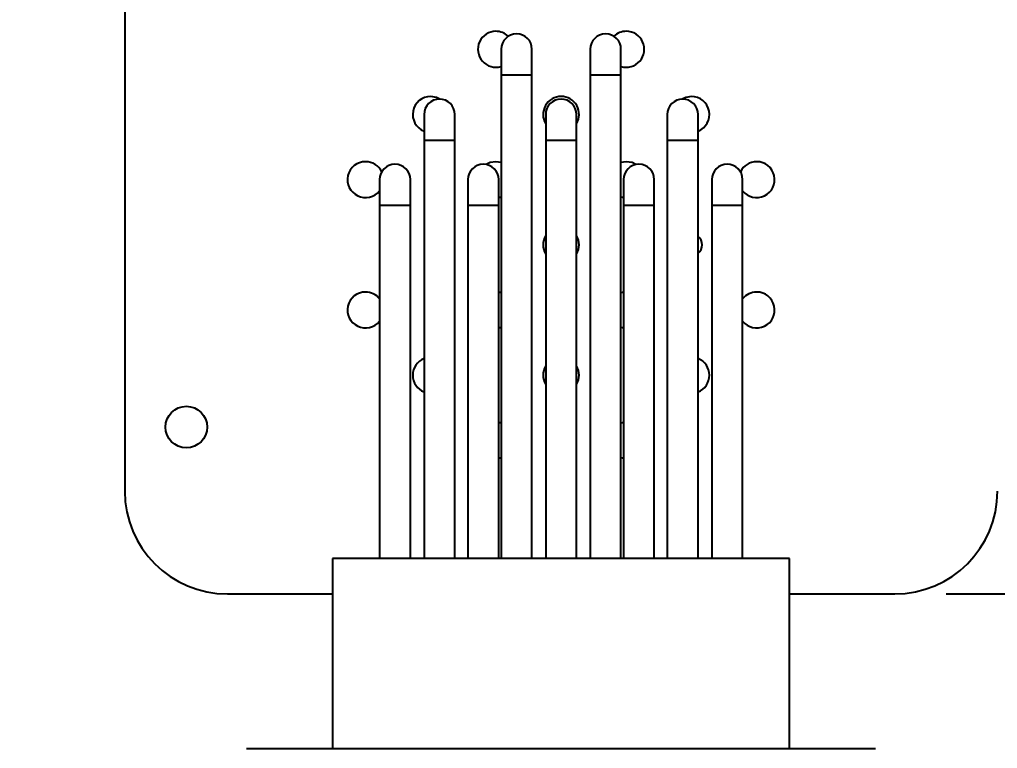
# Model space of a CAD drawing. Header units: millimetres. Extents: x 5 to 292, y 4 to 204.
# Drawn here: x 73.73 to 92.78, y 161.24 to 175.44 of the extents above; entities that cross this region are included whole.
import ezdxf

# ---------------------------------------------------------------- set-up
doc = ezdxf.new("R2010")
doc.units = ezdxf.units.MM
doc.layers.add('LAYER_1', color=179, linetype='Continuous')
doc.styles.add('SLDTEXTSTYLE0', font='TXT', dxfattribs={"width": 0.75})
doc.dimstyles.new('SLDDIMSTYLE2', dxfattribs={"dimtxt": 3.5, "dimasz": 3.302, "dimexe": 0, "dimexo": 0.0625, "dimgap": 0.875, "dimtad": 1, "dimrnd": 1e-09, "dimzin": 12, "dimdsep": 46, "dimtxsty": 'SLDTEXTSTYLE0', "dimsah": 1, "dimcen": 0.09, "dimadec": 0, "dimazin": 3, "dimtfac": 1, "dimtofl": 0, "dimtmove": 0, "dimatfit": 3, "dimfxl": 1, "dimfrac": 2, "dimtolj": 1, "dimtzin": 12, "dimarcsym": 0})
doc.dimstyles.new('SLDDIMSTYLE3', dxfattribs={"dimtxt": 3.5, "dimasz": 3.302, "dimexe": 0, "dimexo": 0.0625, "dimgap": 0.875, "dimtad": 1, "dimrnd": 1e-09, "dimzin": 4, "dimdsep": 46, "dimtxsty": 'SLDTEXTSTYLE0', "dimsah": 1, "dimcen": 0.09, "dimadec": 0, "dimazin": 1, "dimtfac": 1, "dimtmove": 0, "dimatfit": 0, "dimfxl": 1, "dimfrac": 2, "dimtolj": 1, "dimtzin": 12, "dimarcsym": 0})

# ---------------------------------------------------------------- blocks, each defined once
blk = doc.blocks.new('_D_2')
at = {"layer": 'LAYER_1'}
for p, q in [((76.777, 184.047), (57.277, 184.047)), ((58.277, 143.737), (58.277, 184.047)), ((83.277, 143.737), (57.277, 143.737))]:
    blk.add_line(p, q, dxfattribs=at)
for points in [[(58.277, 184.047), (57.769, 180.745), (58.785, 180.745)], [(58.277, 143.737), (58.785, 147.039), (57.769, 147.039)]]:
    blk.add_solid(points, dxfattribs=at)
at = {"layer": 'LAYER_1', "insert": (53.765, 157.218), "char_height": 3.5, "attachment_point": 1, "rotation": 90, "style": 'SLDTEXTSTYLE0'}
blk.add_mtext('40.31', dxfattribs=at)
blk = doc.blocks.new('_D_3')
at = {"layer": 'LAYER_1'}
for p, q in [((107.608, 184.047), (107.608, 190.397)), ((91.777, 184.047), (108.608, 184.047)), ((107.608, 184.047), (107.608, 164.247)), ((91.777, 164.247), (108.608, 164.247)), ((107.608, 164.247), (107.608, 157.897))]:
    blk.add_line(p, q, dxfattribs=at)
for points in [[(107.608, 184.047), (108.116, 187.349), (107.1, 187.349)], [(107.608, 164.247), (107.1, 160.945), (108.116, 160.945)]]:
    blk.add_solid(points, dxfattribs=at)
at = {"layer": 'LAYER_1', "insert": (103.097, 168.355), "char_height": 3.5, "attachment_point": 1, "rotation": 90, "style": 'SLDTEXTSTYLE0'}
blk.add_mtext('19.80', dxfattribs=at)

msp = doc.modelspace()

# ---------------------------------------------------------------- linework, layer by layer
at = {"color": 7, "linetype": 'Continuous', "lineweight": 25}
for p, q in [((75.777, 182.047), (75.777, 166.247)), ((83.11, 174.857), (83.11, 174.357)), ((83.71, 174.357), (83.71, 174.857)), ((84.844, 174.857), (84.844, 174.357)), ((85.444, 174.357), (85.444, 174.857)), ((83.11, 174.357), (83.11, 164.937)), ((83.71, 164.937), (83.71, 174.357)), ((84.844, 174.357), (84.844, 164.937)), ((85.444, 164.937), (85.444, 174.357)), ((81.608, 173.587), (81.608, 173.087)), ((82.208, 173.087), (82.208, 173.587)), ((83.977, 173.587), (83.977, 173.087)), ((84.577, 173.087), (84.577, 173.587)), ((86.346, 173.587), (86.346, 173.087)), ((86.946, 173.087), (86.946, 173.587)), ((81.608, 173.087), (81.608, 164.937)), ((82.208, 164.937), (82.208, 173.087)), ((83.977, 173.087), (83.977, 164.937)), ((84.577, 164.937), (84.577, 173.087)), ((86.346, 173.087), (86.346, 164.937)), ((86.946, 164.937), (86.946, 173.087)), ((83.11, 172.652), (83.007, 172.667)), ((85.547, 172.667), (85.444, 172.652)), ((80.741, 172.317), (80.741, 171.817)), ((81.341, 171.817), (81.341, 172.317)), ((82.462, 172.317), (82.462, 171.817)), ((83.062, 171.817), (83.062, 172.317)), ((85.493, 172.317), (85.493, 171.817)), ((86.093, 171.817), (86.093, 172.317)), ((87.213, 172.317), (87.213, 171.817)), ((87.813, 171.817), (87.813, 172.317)), ((80.741, 171.817), (80.741, 164.937)), ((81.341, 164.937), (81.341, 171.817)), ((82.462, 171.817), (82.462, 164.937)), ((83.062, 164.937), (83.062, 171.817)), ((85.493, 171.817), (85.493, 164.937)), ((86.093, 164.937), (86.093, 171.817)), ((87.213, 171.817), (87.213, 164.937)), ((87.813, 164.937), (87.813, 171.817)), ((83.11, 170.112), (83.062, 170.123)), ((85.493, 170.123), (85.444, 170.112)), ((83.11, 167.572), (83.062, 167.583)), ((85.493, 167.583), (85.444, 167.572)), ((79.827, 164.937), (79.827, 161.237)), ((88.727, 164.937), (79.827, 164.937)), ((88.727, 161.237), (88.727, 164.937)), ((77.777, 164.247), (79.827, 164.247)), ((88.727, 164.247), (90.777, 164.247)), ((78.152, 161.237), (90.402, 161.237))]:
    msp.add_line(p, q, dxfattribs=at)
at = {"color": 8, "linetype": 'Continuous', "lineweight": 25}
for p, q in [((83.11, 174.357), (83.71, 174.357)), ((84.844, 174.357), (85.144, 174.357)), ((85.144, 174.357), (85.444, 174.357)), ((81.608, 173.087), (82.208, 173.087)), ((83.977, 173.087), (84.277, 173.087)), ((84.277, 173.087), (84.577, 173.087)), ((86.346, 173.087), (86.646, 173.087)), ((86.646, 173.087), (86.946, 173.087)), ((80.741, 171.817), (81.341, 171.817)), ((82.462, 171.817), (83.062, 171.817)), ((85.493, 171.817), (85.793, 171.817)), ((85.793, 171.817), (86.093, 171.817)), ((87.213, 171.817), (87.513, 171.817)), ((87.513, 171.817), (87.813, 171.817))]:
    msp.add_line(p, q, dxfattribs=at)
at = {"color": 7, "linetype": 'Continuous', "lineweight": 25, "flags": 128}
for points in [[(81.918, 173.887), (81.851, 173.918), (81.737, 173.937)], [(86.817, 173.937), (86.704, 173.918), (86.637, 173.887)], [(83.007, 172.667), (82.894, 172.648), (82.818, 172.612)], [(85.736, 172.612), (85.661, 172.648), (85.547, 172.667)], [(83.062, 171.971), (83.065, 171.972), (83.11, 171.983)], [(85.444, 171.983), (85.49, 171.972), (85.493, 171.971)], [(83.062, 169.431), (83.065, 169.432), (83.11, 169.443)], [(85.444, 169.443), (85.49, 169.432), (85.493, 169.431)], [(83.062, 166.891), (83.065, 166.892), (83.11, 166.903)], [(85.444, 166.903), (85.49, 166.892), (85.493, 166.891)]]:
    msp.add_lwpolyline(points, dxfattribs=at)
at = {"color": 7, "linetype": 'Continuous', "lineweight": 25}
msp.add_circle((76.977, 167.497), 0.405, dxfattribs=at)
for centre, radius, start, end in [((83.007, 174.857), 0.35, 90, 287.1072), ((83.007, 174.857), 0.35, 46.3009, 90), ((83.41, 174.857), 0.3, 90, 180), ((83.41, 174.857), 0.3, 0, 90), ((85.144, 174.857), 0.3, 90, 180), ((85.144, 174.857), 0.3, 0, 90), ((85.547, 174.857), 0.35, 90, 133.6991), ((85.547, 174.857), 0.35, 252.8928, 90), ((81.737, 173.587), 0.35, 90, 248.4063), ((84.277, 173.587), 0.35, 90, 211.0027), ((84.277, 173.587), 0.35, 328.9973, 90), ((86.817, 173.587), 0.35, 291.5937, 90), ((81.908, 173.587), 0.3, 90, 180), ((81.908, 173.587), 0.3, 0, 90), ((84.277, 173.587), 0.3, 90, 180), ((84.277, 173.587), 0.3, 0, 90), ((86.646, 173.587), 0.3, 90, 180), ((86.646, 173.587), 0.3, 0, 90), ((80.467, 172.317), 0.35, 90, 321.562), ((80.467, 172.317), 0.35, 25.7, 90), ((81.041, 172.317), 0.3, 90, 180), ((81.041, 172.317), 0.3, 0, 90), ((82.762, 172.317), 0.3, 90, 180), ((82.762, 172.317), 0.3, 0, 90), ((85.793, 172.317), 0.3, 90, 180), ((85.793, 172.317), 0.3, 0, 90), ((87.513, 172.317), 0.3, 90, 180), ((87.513, 172.317), 0.3, 0, 90), ((88.087, 172.317), 0.35, 90, 154.3), ((88.087, 172.317), 0.35, 218.438, 90), ((84.277, 171.047), 0.35, 148.9973, 211.0027), ((84.277, 171.047), 0.35, 328.9973, 31.0027), ((86.827, 171.047), 0.2, 306.4441, 53.5559), ((80.467, 169.777), 0.35, 90, 321.562), ((80.467, 169.777), 0.35, 38.438, 90), ((88.087, 169.777), 0.35, 90, 141.562), ((88.087, 169.777), 0.35, 218.438, 90), ((81.737, 168.507), 0.35, 111.5937, 248.4063), ((86.817, 168.507), 0.35, 291.5937, 68.4063), ((84.277, 168.507), 0.35, 148.9973, 211.0027), ((84.277, 168.507), 0.35, 328.9973, 31.0027), ((77.777, 166.247), 2, 180, 270), ((90.777, 166.247), 2, 270, 0)]:
    msp.add_arc(centre, radius, start, end, dxfattribs=at)

# ---------------------------------------------------------------- dimensions: what is measured, and where the dimension line sits
at = {"layer": 'LAYER_1'}
for base, p1, p2, dimstyle, picture, middle in [((107.608, 164.247), (90.777, 184.047), (90.777, 164.247), 'SLDDIMSTYLE3', '_D_3', (107.608, 174.174)), ((58.277, 184.047), (84.277, 143.737), (77.777, 184.047), 'SLDDIMSTYLE2', '_D_2', (58.277, 163.037))]:
    dim = msp.add_linear_dim(base=base, p1=p1, p2=p2, angle=90, dimstyle=dimstyle, dxfattribs=at)
    dim.commit()
    dim.dimension.update_dxf_attribs({"geometry": picture, "text_midpoint": middle, "dimtype": 160})

doc.saveas('drawing.dxf')
